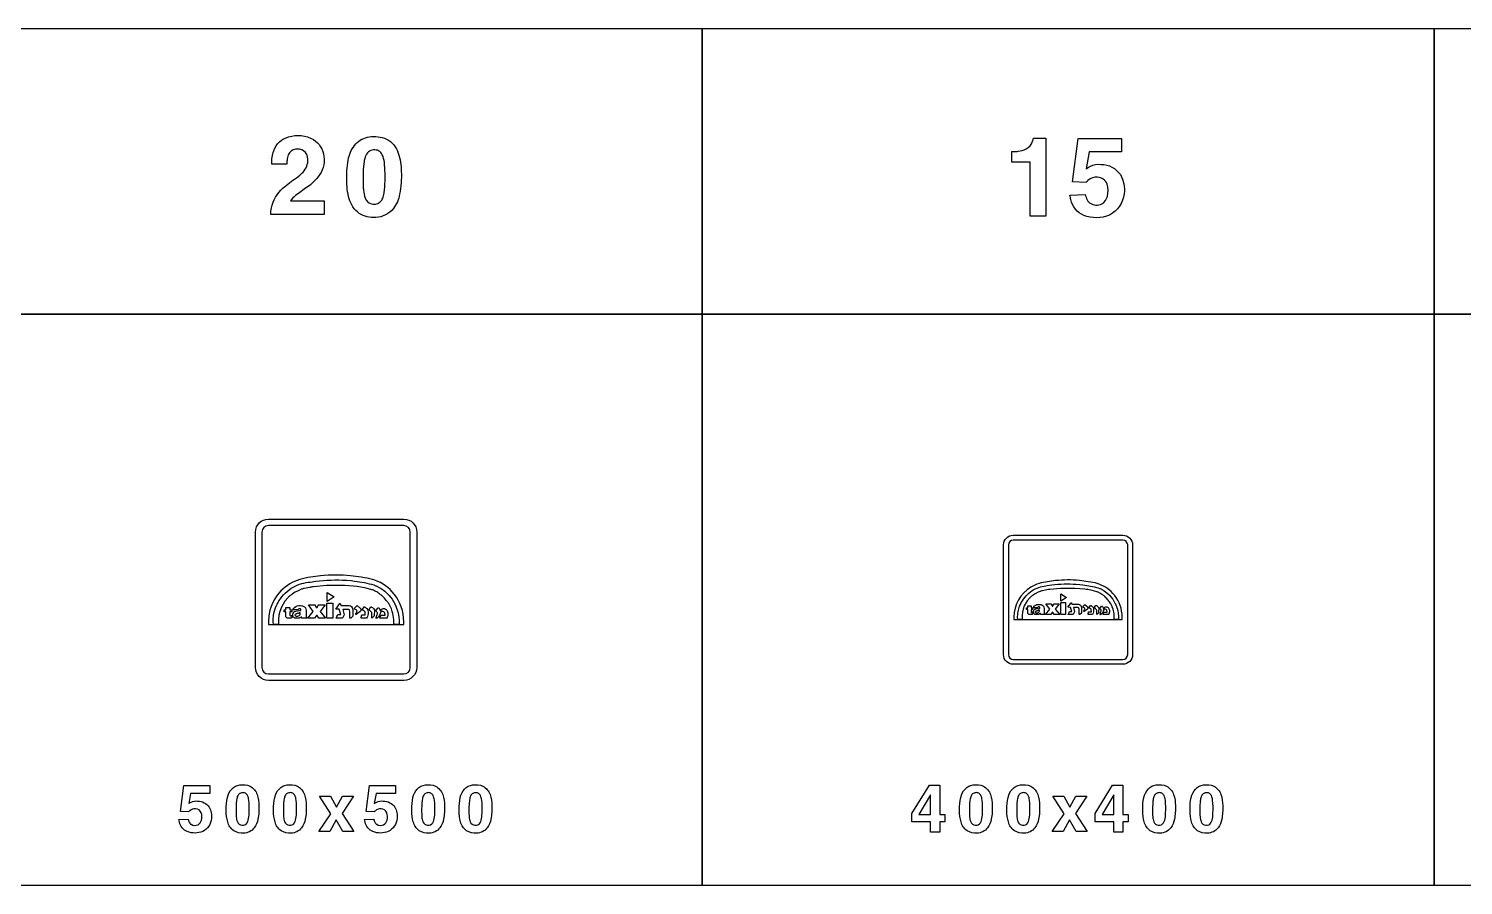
# Model space of a CAD drawing. Extents: x 0 to 18160, y 0 to 2655.
# Drawn here: x 9262 to 13711, y 0 to 2655 of the extents above; entities that cross this region are included whole.
import ezdxf

# ---------------------------------------------------------------- set-up
doc = ezdxf.new("R2010")
doc.units = 0
doc.header["$MEASUREMENT"] = 0

msp = doc.modelspace()

# ---------------------------------------------------------------- linework, layer by layer
for points in [[(9080, 1770), (11350, 1770), (11350, 2655), (9080, 2655)], [(11350, 1770), (13620, 1770), (13620, 2655), (11350, 2655)], [(13620, 1770), (15890, 1770), (15890, 2655), (13620, 2655)], [(9080, 0), (11350, 0), (11350, 1770), (9080, 1770)], [(11350, 0), (13620, 0), (13620, 1770), (11350, 1770)], [(13620, 0), (15890, 0), (15890, 1770), (13620, 1770)], [(10187.4, 879.823), (10187.4, 907.892), (10209.2, 894.169)], [(12462.9, 880.858), (12462.9, 903.313), (12480.4, 892.336)], [(10186.5, 827.569), (10186.5, 874.291), (10205.2, 874.291), (10205.2, 827.569)], [(12462.2, 839.055), (12462.2, 876.433), (12477.1, 876.433), (12477.1, 839.055)], [(10198.2, 221.797), (10163.1, 276.346), (10197.9, 276.346), (10216.2, 242.294), (10234.9, 276.346), (10269, 276.346), (10233.5, 222.318), (10270, 166.299), (10235.4, 166.299), (10215.6, 202.389), (10195.2, 166.299), (10161, 166.299)], [(12001, 222.096), (12055.2, 309.963), (12087.1, 309.963), (12087.1, 219.228), (12103.3, 219.228), (12103.3, 196.409), (12087.1, 196.409), (12087.1, 165.058), (12058.6, 165.058), (12058.6, 196.409), (12001, 196.409)], [(12058.6, 280.769), (12022.6, 219.228), (12058.6, 219.228)], [(12472.5, 221.797), (12437.4, 276.346), (12472.2, 276.346), (12490.5, 242.294), (12509.2, 276.346), (12543.3, 276.346), (12507.8, 222.318), (12544.3, 166.299), (12509.7, 166.299), (12489.9, 202.389), (12469.5, 166.299), (12435.3, 166.299)], [(12569, 222.114), (12623.3, 309.981), (12655.1, 309.981), (12655.1, 219.246), (12671.3, 219.246), (12671.3, 196.427), (12655.1, 196.427), (12655.1, 165.076), (12626.6, 165.076), (12626.6, 196.427), (12569, 196.427)], [(12626.6, 280.787), (12590.6, 219.246), (12626.6, 219.246)]]:
    msp.add_lwpolyline(points, close=True)
for points in [[(10012.9, 2078.85, -0.0640343), (10014.2, 2099.78, -0.161687), (10050, 2160.33, -0.0283718), (10091.8, 2192.71, 0.0545111), (10112.7, 2210.64, 0.192461), (10127.7, 2250.18, 0.234238), (10114.1, 2276.56, 0.196223), (10088.8, 2281.34, 0.252425), (10066.8, 2264.16, 0.0856617), (10062.7, 2247.14, 0.0202329), (10062, 2235.45), (10015.3, 2235.45, -0.0983795), (10021.4, 2276.76, -0.245047), (10067.6, 2319.89, -0.207102), (10144.5, 2311.55, -0.233443), (10177, 2259.22, -0.20961), (10158.8, 2195.04, -0.0785124), (10124.9, 2163.57, 0.0107372), (10089.1, 2137.78, 0.0665092), (10073.2, 2121.74), (10177.7, 2121.74), (10177.7, 2078.85)], [(10247.9, 2191.49, -0.0563084), (10253.9, 2254.33, -0.130301), (10276.1, 2298.12, -0.174843), (10317.9, 2319.53, -0.147552), (10371, 2312.9, -0.192146), (10407.8, 2269.73, -0.0833996), (10417.1, 2212.7, -0.0545507), (10412.1, 2141.92, -0.116773), (10393, 2097.85, -0.221099), (10338.1, 2070.16, -0.162564), (10286.7, 2082.68, -0.174743), (10255.4, 2128.1, -0.0640867), (10247.9, 2186.79)], [(12310.9, 2274.45), (12324.1, 2274.45, 0.0261527), (12330.1, 2275.12, 0.0824327), (12354.9, 2282.34, 0.211118), (12374.9, 2306.08, 0.0230957), (12377.6, 2315.99), (12415.7, 2315.99), (12415.7, 2074.01), (12367.1, 2074.01), (12367.1, 2241.03), (12310.9, 2241.03)], [(12491, 2139), (12538, 2140.78, 0.0452719), (12544.4, 2124.55, 0.0567733), (12549.1, 2117.67, 0.070207), (12553.5, 2114.2, 0.264984), (12589.6, 2112.3, 0.20748), (12607, 2135.41, 0.147389), (12605.8, 2173.44, 0.308532), (12576.4, 2194.85, 0.215743), (12546.7, 2184.62, 0.028781), (12541.3, 2178.38), (12498.7, 2180.39), (12516.5, 2315.07), (12650.5, 2315.07), (12650.5, 2273.2), (12550.1, 2273.2), (12541.1, 2221.19, -0.0211252), (12554.1, 2228.73, -0.121371), (12587.4, 2234.58, -0.244671), (12647.2, 2202.63, -0.173069), (12658.8, 2143.5, -0.256779), (12613.6, 2077.51, -0.199585), (12534, 2076.44, -0.245625), (12493.7, 2125.34, -0.0170062)], [(10299.2, 2160.96, 0.0124589), (10299.8, 2154.64, 0.0668192), (10305.4, 2129.25, 0.615362), (10356.3, 2123.64, 0.0726881), (10361.7, 2136.67, 0.0588562), (10366.4, 2173.95, 0.0389037), (10364.8, 2240.94, 0.084671), (10358.2, 2264.28, 0.156013), (10346.8, 2276.44, 0.143208), (10331, 2279.4, 0.172584), (10315.3, 2273.2, 0.132565), (10305.3, 2257.64, 0.0498315), (10300.8, 2235.92, 0.0368731)], [(10005, 635, -0.414213), (9965, 675), (9965, 1095, -0.414213), (10005, 1135), (10425, 1135, -0.414213), (10465, 1095), (10465, 675, -0.414213), (10425, 635)], [(10005, 655), (10425, 655, 0.414213), (10445, 675), (10445, 1095, 0.414213), (10425, 1115), (10005, 1115, 0.414213), (9985, 1095), (9985, 675, 0.414213)], [(12315, 685, -0.414213), (12285, 715), (12285, 1055, -0.414213), (12315, 1085), (12655, 1085, -0.414213), (12685, 1055), (12685, 715, -0.414213), (12655, 685)], [(12315, 700), (12655, 700, 0.414213), (12670, 715), (12670, 1055, 0.414213), (12655, 1070), (12315, 1070, 0.414213), (12300, 1055), (12300, 715, 0.414213)], [(10005.2, 808.304), (10424.8, 808.304), (10424.8, 817.877, 0.170556), (10395, 902.739, 0.141413), (10335.3, 945.44, 0.0603393), (10303.5, 952.773), (10292.3, 954.709, 0.0188135), (10259.6, 959.331, 0.0541425), (10166.9, 959.058, 0.0178528), (10135.9, 954.547, 0.111838), (10071.2, 934.163, 0.263622), (10005.2, 817.858)], [(10247, 945.295), (10261.2, 944.54), (10272.5, 942.957, -0.0401113), (10332.1, 930.938), (10338.1, 928.56, -0.00929328), (10338.9, 928.274), (10351.1, 921.721, -0.0451817), (10354.4, 919.649), (10365.6, 912.024), (10375.7, 902.659, -0.0103097), (10376.8, 901.244), (10379.3, 898.271), (10388.6, 886.74), (10396.7, 872.364, 0.0254753), (10398.5, 869.107, -0.0325671), (10399.3, 867.702, -0.0189868), (10400.3, 865.179), (10406.3, 848.048, -0.0207247), (10407.3, 844.549), (10409.2, 831.451), (10410.3, 822.437, -0.0150402), (10410.3, 808.296), (10393.7, 808.296), (10393.6, 823.918, 0.0815608), (10389.3, 848.733), (10386.4, 857.06), (10385.3, 859.299), (10380.8, 869.001, 0.0553786), (10375.2, 877.399), (10373.6, 879.509, 0.00994778), (10361.8, 892.805, 0.0556278), (10356, 898.57), (10354.3, 899.812, 0.00642937), (10344.3, 907.167, 0.0574168), (10338.3, 910.697, -0.0273158), (10333.9, 912.689, 0.0779345), (10327.6, 915.403), (10326.2, 915.891), (10308.7, 921.121), (10302.7, 922.28, 0.0186226), (10280.3, 925.829), (10242.2, 929.161), (10241.3, 929.188), (10235.4, 929.241), (10186.3, 929.216, 0.00482963), (10185.5, 929.173), (10144.4, 925.108, 0.0298617), (10133, 923.328), (10116.1, 920.196, 0.0715099), (10107.1, 917.373), (10099, 914.19), (10087.7, 908.451), (10079.3, 903.165, 0.0198164), (10077.4, 901.749, 0.011105), (10069.1, 895.05, 0.0256405), (10066.3, 892.148), (10056.4, 880.693), (10045.3, 861.93), (10040.7, 848.546), (10037.7, 837.587), (10036.7, 823.768, 0.0308381), (10036.6, 819.844, -0.0150218), (10036.6, 817.932), (10036.5, 808.296), (10020.6, 808.296), (10019.6, 816.543), (10019.6, 817.514), (10020, 827.555), (10020.4, 831.589), (10021.2, 839.076), (10024.4, 850.487), (10027.3, 859.838), (10030.1, 866.878, -0.0604219), (10033.8, 874.657, -0.114009), (10075.5, 920.554, -0.110602), (10129.3, 939.219), (10134.4, 939.939), (10151.9, 942.405, -0.0476247)], [(12317.2, 823.643), (12652.8, 823.643), (12652.8, 831.301, 0.170556), (12629, 899.191, 0.141413), (12581.2, 933.352, 0.0603393), (12555.8, 939.219), (12546.9, 940.767, 0.0188135), (12520.7, 944.465, 0.0541425), (12446.5, 944.246, 0.0178528), (12421.7, 940.637, 0.111838), (12370, 924.33, 0.263622), (12317.2, 831.287)], [(12510.6, 933.236), (12522, 932.632), (12531, 931.366, -0.0401113), (12578.7, 921.75), (12583.5, 919.848, -0.00929328), (12584.1, 919.619), (12593.8, 914.377, -0.0451817), (12596.5, 912.719), (12605.5, 906.619), (12613.6, 899.127, -0.0103097), (12614.5, 897.996), (12616.4, 895.617), (12623.9, 886.392), (12630.4, 874.892, 0.0254753), (12631.8, 872.285, -0.0325671), (12632.4, 871.162, -0.0189868), (12633.2, 869.143), (12638, 855.438, -0.0207247), (12638.9, 852.639), (12640.4, 842.161), (12641.3, 834.949, -0.0150402), (12641.2, 823.637), (12628, 823.637), (12627.9, 836.134, 0.0815608), (12624.5, 855.986), (12622.1, 862.648), (12621.3, 864.439), (12617.6, 872.201, 0.0553786), (12613.2, 878.919), (12611.9, 880.607, 0.00994778), (12602.4, 891.244, 0.0556278), (12597.8, 895.856), (12596.5, 896.849, 0.00642937), (12588.5, 902.734, 0.0574168), (12583.6, 905.558, -0.0273158), (12580.1, 907.151, 0.0779345), (12575.1, 909.323), (12573.9, 909.713), (12560, 913.897), (12555.2, 914.824, 0.0186226), (12537.2, 917.664), (12506.8, 920.329), (12506, 920.35), (12501.3, 920.393), (12462, 920.373, 0.00482963), (12461.4, 920.339), (12428.5, 917.086, 0.0298617), (12419.4, 915.663), (12405.9, 913.157, 0.0715099), (12398.7, 910.899), (12392.2, 908.352), (12383.1, 903.761), (12376.4, 899.532, 0.0198164), (12374.9, 898.399, 0.011105), (12368.3, 893.04, 0.0256405), (12366, 890.718), (12358.1, 881.555), (12349.2, 866.544), (12345.5, 855.837), (12343.2, 847.07), (12342.3, 836.015, 0.0308381), (12342.3, 832.875, -0.0150218), (12342.3, 831.346), (12342.2, 823.637), (12329.5, 823.637), (12328.7, 830.234), (12328.7, 831.011), (12329, 839.044), (12329.4, 842.271), (12330, 848.261), (12332.5, 857.39), (12334.9, 864.871), (12337.1, 870.502, -0.0604219), (12340, 876.726, -0.114009), (12373.4, 913.444, -0.110602), (12416.5, 928.375), (12420.6, 928.951), (12434.5, 930.924, -0.0476247)], [(10076.5, 836.317), (10078, 836.696), (10078, 835.185), (10078, 831.072, -0.398273), (10075.7, 827.574), (10074.7, 827.575), (10067.2, 827.574, -0.111874), (10063.4, 828.278, -0.175872), (10059.4, 832.038, -0.136157), (10058.9, 834.973), (10058.9, 847.647), (10054.2, 847.647), (10054.2, 853.341), (10058.9, 853.341), (10058.9, 861.517), (10071.6, 861.517), (10071.6, 853.341), (10077.5, 853.341), (10077.5, 847.647), (10071.6, 847.647), (10071.6, 842.256), (10071.7, 837.713, 0.160601), (10072.3, 836.234, 0.463382)], [(10083.7, 830.439, -0.0967747), (10082, 832.088, -0.164524), (10080.3, 839.907, -0.334343), (10089.7, 849.607), (10101.9, 851.455, -0.0565197), (10102.9, 851.446, 0.0580126), (10104.3, 851.446, 0.209314), (10105.3, 852.079, 0.192744), (10105.8, 854.419, 0.165194), (10104.8, 856.658, 0.16499), (10103.6, 857.222, 0.0595443), (10100.5, 857.357, 0.229572), (10098.1, 855.936, -0.02095), (10096.4, 853.954), (10092.7, 853.893), (10081.6, 853.893), (10081.6, 856.52, -0.0083336), (10082.1, 857.241, -0.254093), (10099.7, 866.95, -0.0317652), (10108.9, 866.228, -0.0541736), (10112.8, 865.322, -0.31296), (10122.2, 851.497), (10122.1, 835.453, 0.0220169), (10122, 833.361, 0.112381), (10122.3, 832.462, -0.0356084), (10123.4, 829.815, 0.0952175), (10124, 829.115, -0.0198147), (10125.2, 828.37, -0.277193), (10125.2, 827.652), (10122.4, 827.569), (10111.3, 827.569), (10108.6, 827.637, -0.258822), (10108, 828.253, -0.0877574), (10108, 829.352, 0.0368192), (10108.2, 830.555, 0.163467), (10108, 831.332, 0.457905), (10106.4, 831.276, -0.0999742), (10104.3, 829.848, -0.101867), (10096.9, 827.573), (10093.6, 827.569, 0.0205106), (10090.1, 827.569, -0.208557)], [(10102.7, 845.441, -0.0342065), (10102.5, 840.194, -0.0701764), (10101.7, 837.24, -0.182246), (10097.8, 833.791, -0.16101), (10091.8, 833.209, -0.202335), (10088.8, 835.349, -0.297267), (10089.2, 840.528, -0.112212), (10091.1, 841.906, -0.0205811), (10091.8, 842.231, -0.0427221), (10094.9, 843.062, 0.0150827), (10098.3, 843.755, 0.0598234), (10101.8, 845.022)], [(10149.6, 868.885, -0.108576), (10150.2, 868.475), (10153.5, 861.489, 0.0401614), (10153.9, 860.811, 0.184638), (10154.8, 860.404, 0.184638), (10155.7, 860.811, 0.0401614), (10156.2, 861.489), (10159.5, 868.475, -0.108548), (10160.1, 868.884), (10180.7, 868.885), (10165.4, 848.873), (10182.5, 827.574), (10161.3, 827.574), (10156, 835.827, 0.547493), (10153.7, 835.827), (10148.4, 827.574), (10127.2, 827.574), (10144.3, 848.873), (10129, 868.885)], [(10214.6, 827.569, 0.0514418), (10220.1, 839.215), (10229.9, 839.319), (10224.4, 855.571), (10214.5, 855.767), (10226.8, 873.361, -0.191451), (10227.9, 872.821, -0.0763303), (10228.5, 871.229, 0.0535839), (10229.2, 869.247, 0.0546944), (10230.1, 867.395), (10252.5, 867.322), (10255.6, 867.322, -0.207843), (10262.6, 864.06, -0.189366), (10267.1, 851.953), (10267.1, 833.659), (10260.5, 827.569), (10257.7, 827.569, -0.0264421), (10257.7, 828.33), (10257.8, 829.613), (10257.8, 849.084, 0.303844), (10253.7, 855.168), (10236.3, 854.894), (10240.1, 838.699), (10235.2, 827.569)], [(10277, 839.098, -0.229151), (10276.1, 839.08, -0.112341), (10276, 840.237, -0.0123559), (10276.6, 842.075), (10276.9, 843.119, -0.0481292), (10278.9, 847.224, 0.122018), (10279.9, 850.655, 0.199377), (10279.2, 852.251, -0.0789936), (10271.2, 857.587), (10279.9, 867.102), (10290.5, 858.152, -0.0652374), (10291.2, 857.228, -0.0759991), (10291.6, 855.67, -0.110017), (10291.4, 850.669, -0.162321), (10290.1, 848.729)], [(10308.1, 827.569), (10304.2, 827.569), (10296.8, 827.569), (10292.9, 828.056, -0.111945), (10293.1, 831.877, -0.0106235), (10293.8, 834.332, 0.0415124), (10294, 835.922, -0.0800032), (10294.3, 837.298, -0.246552), (10295.3, 838.056), (10305.4, 838.272, 0.0225209), (10305.6, 838.994), (10305, 846.014, 0.227662), (10302.8, 849.833, 0.0324103), (10299.9, 851.474, 0.0375462), (10298.1, 852.364, -0.0649898), (10297, 852.882, -0.363513), (10296.4, 854.666), (10302.1, 862.713, -0.170762), (10303.3, 862.911, -0.0522487), (10304.2, 862.548, -0.12233), (10312.1, 855.333, -0.0385998), (10313.8, 852.068, -0.104136), (10312.5, 832.913, -0.0231419), (10309.6, 828.466, -0.173901)], [(10326.1, 827.569), (10326.1, 840.126, 0.0992726), (10325.3, 845.626, 0.102967), (10324, 847.467, -0.00803077), (10321.1, 850.672, 0.0866947), (10318.6, 852.504, -0.258421), (10317.5, 853.799, -0.119464), (10317.7, 855.07), (10321.8, 861.992, -0.12472), (10322.9, 862.754, -0.205825), (10324.6, 862.525, -0.139728), (10333.9, 853.826), (10332.9, 834.728)], [(10338.7, 827.569, -0.0507785), (10339, 828.592), (10339.6, 830.186), (10342.5, 839.512), (10343, 840.969), (10343.5, 844.033, 0.170435), (10341.5, 847.38, -0.0255037), (10339.1, 849.686, -0.0504133), (10338.3, 850.679, -0.235571), (10338.4, 851.466), (10345.1, 859.817, -0.103089), (10345.8, 860.236, -0.242419), (10346.6, 860.103, -0.105638), (10349.6, 856.705, -0.0573107), (10350.7, 854.85, -0.0176751), (10351.4, 852.121, 0.037667), (10352.2, 850.532, 0.259604), (10353, 850.387, 0.157366), (10354.1, 852.003, -0.0458018), (10354.5, 853.485, -0.40478), (10368.3, 856.265, -0.0987179), (10371.9, 852.867, -0.14397), (10375.8, 841.294, -0.0973084), (10375.2, 836.637, 0.00493513), (10374.7, 833.539, -0.0818362), (10374.1, 831.925, -0.0046505), (10372.9, 829.436, -0.171281), (10371.3, 827.762, -0.0330404), (10370.6, 827.569), (10367.3, 827.569), (10353.8, 827.569), (10351.2, 827.64, -0.306894), (10350.5, 828.262), (10353.6, 836.38, -0.0549868), (10354.3, 836.802), (10364.9, 836.794, 0.0666103), (10366.6, 837.195, 0.191533), (10367.1, 838.028), (10365.3, 845.236, 0.591103), (10354.2, 846.178, 0.0573385), (10349.7, 837.583, -0.0588222), (10342.5, 827.652)], [(12374.2, 846.054), (12375.4, 846.357), (12375.4, 845.148), (12375.4, 841.857, -0.398273), (12373.6, 839.06), (12372.8, 839.06), (12366.7, 839.06, -0.111874), (12363.7, 839.622, -0.175872), (12360.5, 842.63, -0.136157), (12360.1, 844.979), (12360.1, 855.118), (12356.3, 855.118), (12356.3, 859.673), (12360.1, 859.673), (12360.1, 866.213), (12370.3, 866.213), (12370.3, 859.673), (12375, 859.673), (12375, 855.118), (12370.3, 855.118), (12370.3, 850.804), (12370.4, 847.171, 0.160601), (12370.8, 845.987, 0.463382)], [(12380, 841.351, -0.0967747), (12378.6, 842.67, -0.164524), (12377.3, 848.926, -0.334343), (12384.8, 856.686), (12394.6, 858.164, -0.0565197), (12395.3, 858.157, 0.0580126), (12396.5, 858.157, 0.209314), (12397.3, 858.663, 0.192744), (12397.7, 860.535, 0.165194), (12396.8, 862.326, 0.16499), (12395.9, 862.778, 0.0595443), (12393.4, 862.886, 0.229572), (12391.5, 861.748, -0.02095), (12390.2, 860.163), (12387.2, 860.114), (12378.3, 860.114), (12378.3, 862.216, -0.0083336), (12378.7, 862.793, -0.254093), (12392.8, 870.56, -0.0317652), (12400.1, 869.982, -0.0541736), (12403.2, 869.257, -0.31296), (12410.8, 858.198), (12410.7, 845.362, 0.0220169), (12410.6, 843.689, 0.112381), (12410.8, 842.969, -0.0356084), (12411.7, 840.852, 0.0952175), (12412.2, 840.292, -0.0198147), (12413.1, 839.696, -0.277193), (12413.1, 839.122), (12410.9, 839.055), (12402, 839.055), (12399.9, 839.109, -0.258822), (12399.4, 839.602, -0.0877574), (12399.4, 840.482, 0.0368192), (12399.5, 841.444, 0.163467), (12399.4, 842.065, 0.457905), (12398.1, 842.021, -0.0999742), (12396.5, 840.878, -0.101867), (12390.5, 839.059), (12387.9, 839.055, 0.0205106), (12385.1, 839.055, -0.208557)], [(12395.2, 853.353, -0.0342065), (12395, 849.155, -0.0701764), (12394.4, 846.792, -0.182246), (12391.3, 844.033, -0.16101), (12386.4, 843.567, -0.202335), (12384, 845.279, -0.297267), (12384.4, 849.422, -0.112212), (12385.9, 850.525, -0.0205811), (12386.5, 850.785, -0.0427221), (12389, 851.45, 0.0150827), (12391.6, 852.004, 0.0598234), (12394.4, 853.017)], [(12432.6, 872.108, -0.108576), (12433.1, 871.78), (12435.8, 866.191, 0.0401614), (12436.1, 865.649, 0.184638), (12436.9, 865.323, 0.184638), (12437.6, 865.649, 0.0401614), (12437.9, 866.191), (12440.6, 871.78, -0.108548), (12441.1, 872.108), (12457.6, 872.108), (12445.3, 856.098), (12459, 839.06), (12442, 839.06), (12437.8, 845.662, 0.547493), (12435.9, 845.662), (12431.7, 839.06), (12414.7, 839.06), (12428.4, 856.098), (12416.2, 872.108)], [(12484.7, 839.055, 0.0514418), (12489.1, 848.372), (12496.9, 848.455), (12492.5, 861.457), (12484.6, 861.614), (12494.5, 875.689, -0.191451), (12495.3, 875.257, -0.0763303), (12495.8, 873.983, 0.0535839), (12496.4, 872.398, 0.0546944), (12497.1, 870.916), (12515, 870.858), (12517.5, 870.858, -0.207843), (12523.1, 868.248, -0.189366), (12526.7, 858.562), (12526.7, 843.927), (12521.4, 839.055), (12519.1, 839.055, -0.0264421), (12519.2, 839.664), (12519.2, 840.691), (12519.2, 856.267, 0.303844), (12516, 861.135), (12502.1, 860.915), (12505.1, 847.959), (12501.1, 839.055)], [(12534.6, 848.278, -0.229151), (12533.9, 848.264, -0.112341), (12533.8, 849.19, -0.0123559), (12534.3, 850.66), (12534.5, 851.496, -0.0481292), (12536.2, 854.779, 0.122018), (12536.9, 857.524, 0.199377), (12536.3, 858.8, -0.0789936), (12530, 863.069), (12536.9, 870.681), (12545.4, 863.522, -0.0652374), (12546, 862.783, -0.0759991), (12546.3, 861.536, -0.110017), (12546.1, 857.535, -0.162321), (12545, 855.983)], [(12559.5, 839.055), (12556.4, 839.055), (12550.4, 839.055), (12547.4, 839.445, -0.111945), (12547.5, 842.502, -0.0106235), (12548.1, 844.466, 0.0415124), (12548.2, 845.738, -0.0800032), (12548.5, 846.839, -0.246552), (12549.2, 847.445), (12557.3, 847.617, 0.0225209), (12557.5, 848.195), (12557, 853.811, 0.227662), (12555.2, 856.867, 0.0324103), (12552.9, 858.179, 0.0375462), (12551.5, 858.891, -0.0649898), (12550.6, 859.305, -0.363513), (12550.1, 860.733), (12554.7, 867.171, -0.170762), (12555.7, 867.328, -0.0522487), (12556.3, 867.038, -0.12233), (12562.7, 861.266, -0.0385998), (12564, 858.655, -0.104136), (12563, 843.33, -0.0231419), (12560.7, 839.773, -0.173901)], [(12573.9, 839.055), (12573.9, 849.101, 0.0992726), (12573.2, 853.501, 0.102967), (12572.2, 854.974, -0.00803077), (12569.9, 857.538, 0.0866947), (12567.9, 859.003, -0.258421), (12567, 860.039, -0.119464), (12567.2, 861.056), (12570.5, 866.594, -0.12472), (12571.3, 867.203, -0.205825), (12572.7, 867.02, -0.139728), (12580.1, 860.061), (12579.3, 844.783)], [(12584, 839.055, -0.0507785), (12584.2, 839.874), (12584.7, 841.149), (12587, 848.61), (12587.4, 849.776), (12587.8, 852.227, 0.170435), (12586.2, 854.904, -0.0255037), (12584.3, 856.749, -0.0504133), (12583.7, 857.543, -0.235571), (12583.7, 858.173), (12589.1, 864.854, -0.103089), (12589.6, 865.189, -0.242419), (12590.3, 865.083, -0.105638), (12592.7, 862.364, -0.0573107), (12593.5, 860.88, -0.0176751), (12594.1, 858.697, 0.037667), (12594.7, 857.426, 0.259604), (12595.4, 857.31, 0.157366), (12596.2, 858.603, -0.0458018), (12596.6, 859.788, -0.40478), (12607.7, 862.012, -0.0987179), (12610.5, 859.294, -0.14397), (12613.6, 850.035, -0.0973084), (12613.2, 846.31, 0.00493513), (12612.7, 843.831, -0.0818362), (12612.3, 842.54, -0.0046505), (12611.4, 840.549, -0.171281), (12610.1, 839.21, -0.0330404), (12609.5, 839.055), (12606.8, 839.055), (12596.1, 839.055), (12593.9, 839.112, -0.306894), (12593.4, 839.61), (12595.8, 846.104, -0.0549868), (12596.4, 846.441), (12604.9, 846.435, 0.0666103), (12606.3, 846.756, 0.191533), (12606.7, 847.423), (12605.2, 853.189, 0.591103), (12596.4, 853.943, 0.0573385), (12592.8, 847.067, -0.0588222), (12587, 839.122)], [(9874.18, 234.284, -0.0563084), (9877.8, 271.986, -0.130301), (9891.12, 298.265, -0.174843), (9916.22, 311.109, -0.147552), (9948.09, 307.128, -0.192146), (9970.17, 281.228, -0.0833996), (9975.72, 247.01, -0.0545507), (9972.71, 204.545, -0.116773), (9961.26, 178.1, -0.221099), (9928.35, 161.488, -0.162564), (9897.47, 169, -0.174743), (9878.71, 196.251, -0.0640867), (9874.23, 231.464)], [(10020.9, 234.284, -0.0563084), (10024.6, 271.986, -0.130301), (10037.9, 298.265, -0.174843), (10063, 311.109, -0.147552), (10094.8, 307.128, -0.192146), (10116.9, 281.227, -0.0833996), (10122.5, 247.009, -0.0545507), (10119.5, 204.545, -0.116773), (10108, 178.1, -0.221099), (10075.1, 161.488, -0.162564), (10044.2, 169, -0.174743), (10025.5, 196.251, -0.0640867), (10021, 231.465)], [(10449.7, 234.285, -0.0563084), (10453.4, 271.986, -0.130301), (10466.7, 298.266, -0.174843), (10491.8, 311.109, -0.147552), (10523.7, 307.128, -0.192146), (10545.7, 281.228, -0.0833996), (10551.3, 247.01, -0.0545507), (10548.3, 204.545, -0.116773), (10536.8, 178.1, -0.221099), (10503.9, 161.488, -0.162564), (10473, 169, -0.174743), (10454.3, 196.251, -0.0640867), (10449.8, 231.465)], [(10596.5, 234.275, -0.0563084), (10600.1, 271.977, -0.130301), (10613.4, 298.256, -0.174843), (10638.5, 311.1, -0.147552), (10670.4, 307.119, -0.192146), (10692.5, 281.219, -0.0833996), (10698, 247.001, -0.0545507), (10695, 204.536, -0.116773), (10683.6, 178.091, -0.221099), (10650.7, 161.479, -0.162564), (10619.8, 168.991, -0.174743), (10601, 196.242, -0.0640867), (10596.5, 231.455)], [(12148.5, 234.285, -0.0563084), (12152.1, 271.986, -0.130301), (12165.4, 298.266, -0.174843), (12190.5, 311.109, -0.147552), (12222.4, 307.128, -0.192146), (12244.5, 281.228, -0.0833996), (12250, 247.01, -0.0545507), (12247, 204.545, -0.116773), (12235.6, 178.1, -0.221099), (12202.7, 161.489, -0.162564), (12171.8, 169, -0.174743), (12153, 196.252, -0.0640867), (12148.5, 231.465)], [(12295.2, 234.285, -0.0563084), (12298.9, 271.986, -0.130301), (12312.2, 298.266, -0.174843), (12337.3, 311.109, -0.147552), (12369.1, 307.128, -0.192146), (12391.2, 281.228, -0.0833996), (12396.8, 247.01, -0.0545507), (12393.8, 204.545, -0.116773), (12382.3, 178.1, -0.221099), (12349.4, 161.489, -0.162564), (12318.5, 169.001, -0.174743), (12299.8, 196.252, -0.0640867), (12295.3, 231.465)], [(12716.5, 234.285, -0.0563084), (12720.1, 271.986, -0.130301), (12733.4, 298.265, -0.174843), (12758.5, 311.109, -0.147552), (12790.4, 307.128, -0.192146), (12812.5, 281.228, -0.0833996), (12818, 247.01, -0.0545507), (12815, 204.545, -0.116773), (12803.6, 178.1, -0.221099), (12770.7, 161.488, -0.162564), (12739.8, 169, -0.174743), (12721, 196.251, -0.0640867), (12716.5, 231.465)], [(12863.2, 234.275, -0.0563084), (12866.9, 271.977, -0.130301), (12880.2, 298.256, -0.174843), (12905.3, 311.1, -0.147552), (12937.2, 307.119, -0.192146), (12959.2, 281.218, -0.0833996), (12964.8, 247, -0.0545507), (12961.8, 204.536, -0.116773), (12950.3, 178.091, -0.221099), (12917.4, 161.479, -0.162564), (12886.5, 168.991, -0.174743), (12867.8, 196.242, -0.0640867), (12863.3, 231.455)], [(9727.75, 203.882), (9755.92, 204.948, 0.0452719), (9759.76, 195.209, 0.0567733), (9762.6, 191.086, 0.070207), (9765.26, 189, 0.264984), (9786.87, 187.863, 0.20748), (9797.32, 201.726, 0.147389), (9796.63, 224.545, 0.308532), (9779, 237.389, 0.215743), (9761.13, 231.252, 0.028781), (9757.91, 227.507), (9732.34, 228.716), (9743.03, 309.522), (9823.46, 309.522), (9823.46, 284.403), (9763.2, 284.403), (9757.82, 253.195, -0.0211252), (9765.57, 257.721, -0.121371), (9785.57, 261.228, -0.244671), (9821.44, 242.057, -0.173069), (9828.39, 206.583, -0.256779), (9801.28, 166.986, -0.199585), (9753.55, 166.346, -0.245625), (9729.38, 195.683, -0.0170062)], [(9905.01, 215.967, 0.0124589), (9905.32, 212.175, 0.0668192), (9908.68, 196.938, 0.615362), (9939.23, 193.574, 0.0726881), (9942.5, 201.393, 0.0588562), (9945.32, 223.763, 0.0389037), (9944.34, 263.953, 0.084671), (9940.39, 277.957, 0.156013), (9933.52, 285.256, 0.143208), (9924.08, 287.033, 0.172584), (9914.63, 283.313, 0.132565), (9908.66, 273.976, 0.0498315), (9905.93, 260.943, 0.0368731)], [(10051.8, 215.967, 0.0124589), (10052.1, 212.175, 0.0668192), (10055.4, 196.938, 0.615362), (10086, 193.574, 0.0726881), (10089.2, 201.393, 0.0588562), (10092.1, 223.763, 0.0389037), (10091.1, 263.953, 0.084671), (10087.1, 277.957, 0.156013), (10080.3, 285.256, 0.143208), (10070.8, 287.033, 0.172584), (10061.4, 283.313, 0.132565), (10055.4, 273.976, 0.0498315), (10052.7, 260.943, 0.0368731)], [(10303.3, 203.891), (10331.5, 204.957, 0.0452719), (10335.3, 195.218, 0.0567733), (10338.2, 191.095, 0.070207), (10340.8, 189.009, 0.264984), (10362.4, 187.872, 0.20748), (10372.9, 201.735, 0.147389), (10372.2, 224.554, 0.308532), (10354.6, 237.398, 0.215743), (10336.7, 231.261, 0.028781), (10333.5, 227.517), (10307.9, 228.725), (10318.6, 309.531), (10399, 309.531), (10399, 284.412), (10338.8, 284.412), (10333.4, 253.204, -0.0211252), (10341.1, 257.73, -0.121371), (10361.1, 261.237, -0.244671), (10397, 242.066, -0.173069), (10404, 206.592, -0.256779), (10376.8, 166.995, -0.199585), (10329.1, 166.355, -0.245625), (10305, 195.692, -0.0170062)], [(10480.6, 215.967, 0.0124589), (10480.9, 212.176, 0.0668192), (10484.3, 196.939, 0.615362), (10514.8, 193.574, 0.0726881), (10518.1, 201.394, 0.0588562), (10520.9, 223.763, 0.0389037), (10519.9, 263.953, 0.084671), (10516, 277.958, 0.156013), (10509.1, 285.256, 0.143208), (10499.7, 287.033, 0.172584), (10490.2, 283.313, 0.132565), (10484.2, 273.977, 0.0498315), (10481.5, 260.943, 0.0368731)], [(10627.3, 215.958, 0.0124589), (10627.6, 212.166, 0.0668192), (10631, 196.929, 0.615362), (10661.5, 193.565, 0.0726881), (10664.8, 201.384, 0.0588562), (10667.6, 223.754, 0.0389037), (10666.7, 263.944, 0.084671), (10662.7, 277.948, 0.156013), (10655.8, 285.247, 0.143208), (10646.4, 287.024, 0.172584), (10636.9, 283.304, 0.132565), (10631, 273.967, 0.0498315), (10628.2, 260.934, 0.0368731)], [(12179.3, 215.967, 0.0124589), (12179.6, 212.176, 0.0668192), (12183, 196.939, 0.615362), (12213.5, 193.574, 0.0726881), (12216.8, 201.394, 0.0588562), (12219.6, 223.763, 0.0389037), (12218.6, 263.953, 0.084671), (12214.7, 277.958, 0.156013), (12207.8, 285.256, 0.143208), (12198.4, 287.034, 0.172584), (12188.9, 283.313, 0.132565), (12183, 273.977, 0.0498315), (12180.2, 260.943, 0.0368731)], [(12326.1, 215.967, 0.0124589), (12326.4, 212.176, 0.0668192), (12329.7, 196.939, 0.615362), (12360.3, 193.574, 0.0726881), (12363.5, 201.394, 0.0588562), (12366.4, 223.763, 0.0389037), (12365.4, 263.953, 0.084671), (12361.4, 277.958, 0.156013), (12354.6, 285.256, 0.143208), (12345.1, 287.034, 0.172584), (12335.7, 283.313, 0.132565), (12329.7, 273.977, 0.0498315), (12327, 260.943, 0.0368731)], [(12747.3, 215.967, 0.0124589), (12747.6, 212.176, 0.0668192), (12751, 196.939, 0.615362), (12781.5, 193.574, 0.0726881), (12784.8, 201.394, 0.0588562), (12787.6, 223.763, 0.0389037), (12786.7, 263.953, 0.084671), (12782.7, 277.957, 0.156013), (12775.8, 285.256, 0.143208), (12766.4, 287.033, 0.172584), (12757, 283.313, 0.132565), (12751, 273.976, 0.0498315), (12748.3, 260.943, 0.0368731)], [(12894.1, 215.958, 0.0124589), (12894.4, 212.166, 0.0668192), (12897.8, 196.929, 0.615362), (12928.3, 193.565, 0.0726881), (12931.6, 201.384, 0.0588562), (12934.4, 223.754, 0.0389037), (12933.4, 263.944, 0.084671), (12929.5, 277.948, 0.156013), (12922.6, 285.247, 0.143208), (12913.2, 287.024, 0.172584), (12903.7, 283.304, 0.132565), (12897.7, 273.967, 0.0498315), (12895, 260.934, 0.0368731)]]:
    msp.add_lwpolyline(points, format="xyb", close=True)

doc.saveas('drawing.dxf')
